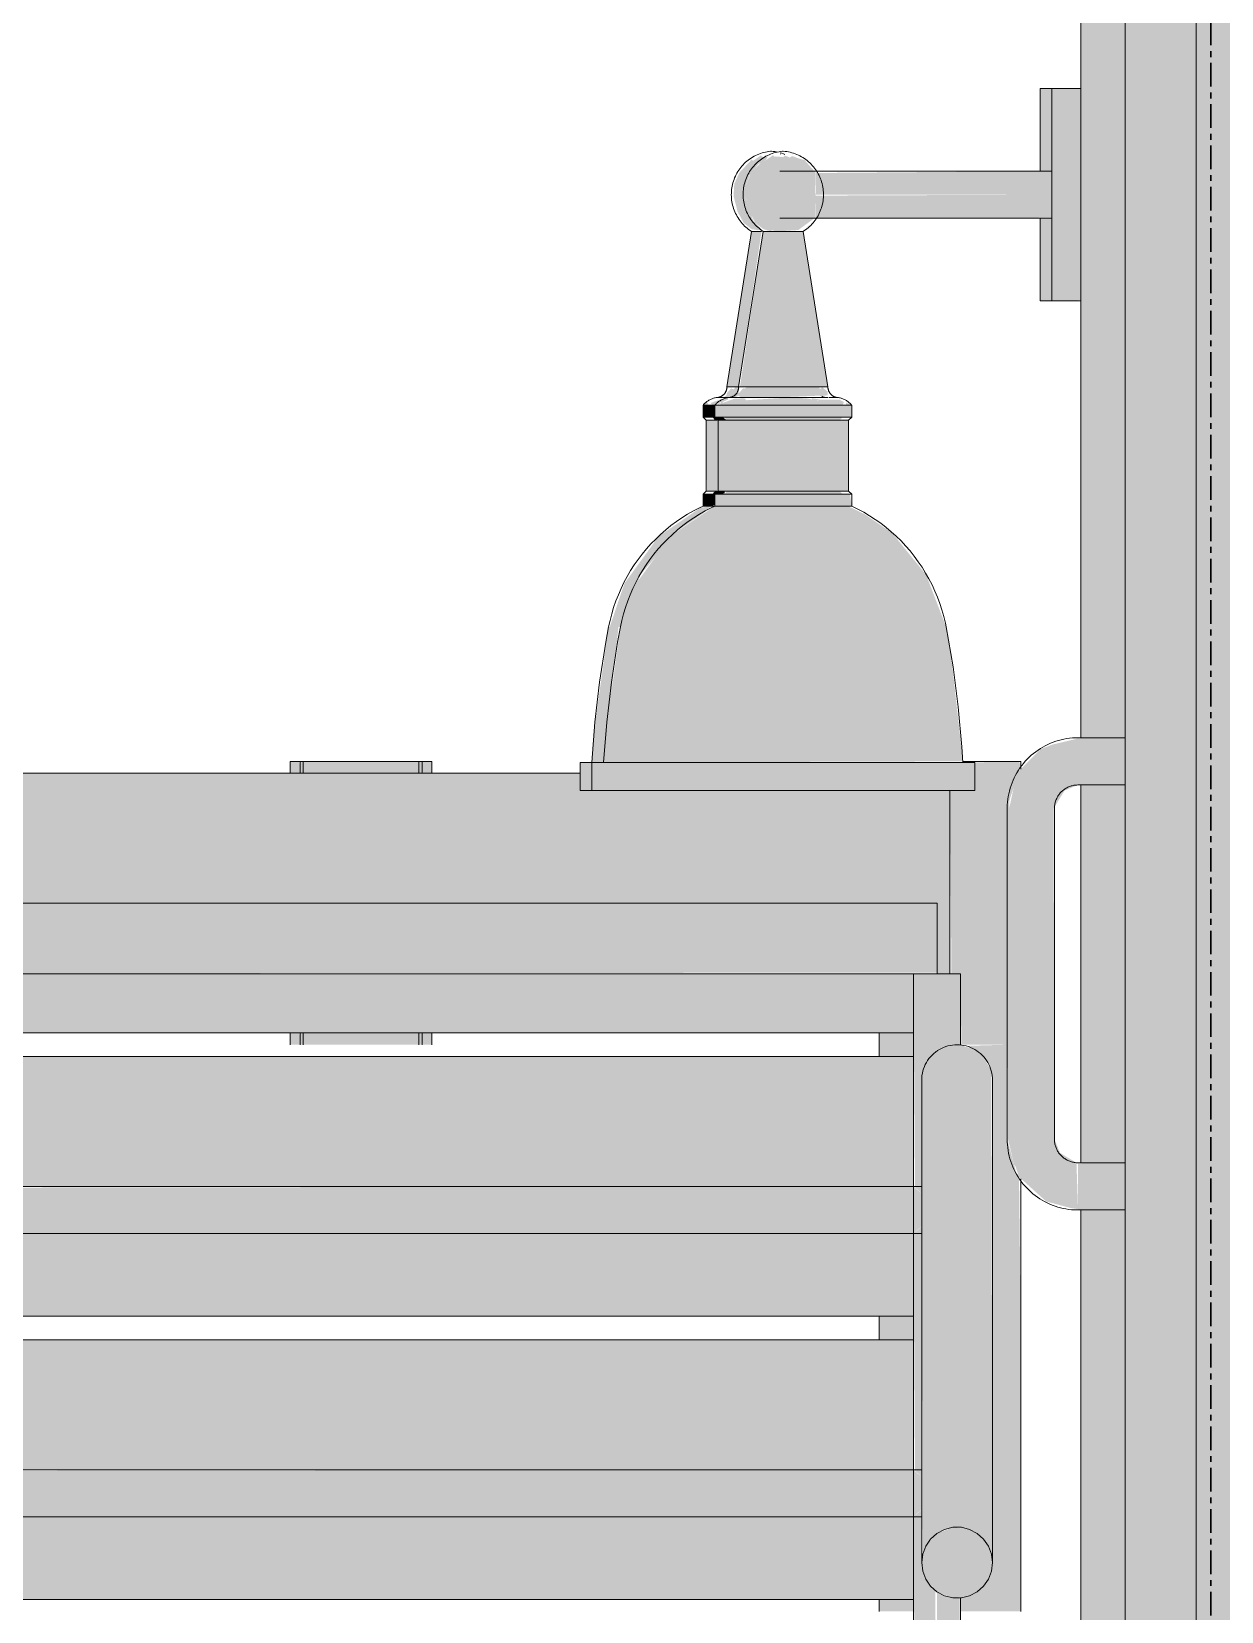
# Model space of a CAD drawing. Header units: inches. Extents: x 1718 to 6958, y -253 to 585.
# Drawn here: x 4891.02 to 4916.23, y 24 to 57.45 of the extents above; entities that cross this region are included whole.
import ezdxf

# ---------------------------------------------------------------- set-up
doc = ezdxf.new("R2010")
doc.units = ezdxf.units.IN
doc.header["$MEASUREMENT"] = 0
doc.linetypes.add('Grid Line 1_2__2_', pattern=[0.875, 0.5, -0.125, 0.125, -0.125])
for name, color, linetype, lineweight in [('0-4', 10, 'Continuous', 5), ('A-DOOR-7', 31, 'Continuous', 9), ('A-FLOR-HRAL', 11, 'Continuous', 9), ('A-GLAZ-CURT', 52, 'Continuous', 9), ('A-GLAZ-CWMG', 51, 'Continuous', 9), ('A-WALL-6', 113, 'Continuous', 5), ('A-WALL-7', 113, 'Continuous', 9), ('E-LITE-EQPM', 33, 'Continuous', 9), ('S-GRID-1', 1, 'Grid Line 1_2__2_', 30)]:
    doc.layers.add(name, color=color, linetype=linetype, lineweight=lineweight)

# ---------------------------------------------------------------- blocks, each defined once
blk = doc.blocks.new('CTR - 1st Phase - Structure_rvt-2-BUILDING ELEVATION - COURTYARD - LOOKING EAST')
at = {"layer": 'S-GRID-1'}
blk.add_line((-3829.324, -159.836), (-3829.324, 470.5), dxfattribs=at)
blk = doc.blocks.new('STOREFRONT DOOR A - ALUM_ STILE W_ GLASS INSET-2790937-BUILDING ELEVATION - COURTYARD - LOOKING EAST')
at = {"layer": 'A-DOOR-7'}
for points in [[(-3831.137, 41.5), (-3831.137, 42.5), (-3832.137, 42.483), (-3832.137, 41.5), (-3832.074, 41.5)], [(-3832.654, 41), (-3832.42, 41.383), (-3832.137, 41.5), (-3832.137, 41.525), (-3832.137, 42.483), (-3832.671, 42.357), (-3832.783, 42.314), (-3832.929, 42.257), (-3833.436, 41.75), (-3833.594, 41), (-3832.662, 41)], [(-3833.266, 34), (-3832.637, 34), (-3832.654, 41), (-3833.637, 41), (-3833.62, 34), (-3833.349, 34)], [(-3832.137, 32.517), (-3832.17, 33.5), (-3832.516, 33.708), (-3832.637, 34), (-3832.662, 34), (-3833.62, 34), (-3833.491, 33.462), (-3833.461, 33.425), (-3833.387, 33.201), (-3832.811, 32.681), (-3832.296, 32.543)], [(-3832.137, 32.5), (-3831.137, 32.517), (-3831.137, 33.5), (-3832.137, 33.483), (-3832.137, 32.517)]]:
    blk.add_hatch(color=256, dxfattribs=at).paths.add_polyline_path(points, flags=0)
for p, q in [((-3831.137, 42.5), (-3832.137, 42.5)), ((-3832.137, 41.5), (-3831.137, 41.5)), ((-3833.637, 41), (-3833.637, 34)), ((-3832.637, 34), (-3832.637, 41)), ((-3831.137, 33.5), (-3832.137, 33.5)), ((-3832.137, 32.5), (-3831.137, 32.5))]:
    blk.add_line(p, q, dxfattribs=at)
at = {"layer": 'A-DOOR-7', "flags": 128}
for points in [[(-3832.137, 42.5), (-3832.197, 42.499), (-3832.257, 42.495), (-3832.317, 42.489), (-3832.376, 42.481), (-3832.435, 42.47), (-3832.494, 42.457), (-3832.552, 42.442), (-3832.609, 42.424), (-3832.665, 42.404), (-3832.721, 42.382), (-3832.776, 42.357), (-3832.83, 42.33), (-3832.882, 42.302), (-3832.934, 42.271), (-3832.984, 42.238), (-3833.033, 42.203), (-3833.08, 42.166), (-3833.126, 42.128), (-3833.17, 42.087), (-3833.213, 42.045), (-3833.254, 42.001), (-3833.293, 41.956), (-3833.33, 41.909), (-3833.366, 41.86), (-3833.399, 41.81), (-3833.431, 41.759), (-3833.46, 41.707), (-3833.487, 41.654), (-3833.512, 41.599), (-3833.535, 41.544), (-3833.556, 41.487), (-3833.574, 41.43), (-3833.59, 41.372), (-3833.604, 41.314), (-3833.615, 41.255), (-3833.624, 41.196), (-3833.631, 41.136), (-3833.635, 41.076), (-3833.637, 41.016), (-3833.637, 41)], [(-3832.637, 41), (-3832.637, 41.02), (-3832.635, 41.04), (-3832.633, 41.06), (-3832.631, 41.08), (-3832.627, 41.099), (-3832.623, 41.119), (-3832.618, 41.138), (-3832.612, 41.157), (-3832.605, 41.176), (-3832.598, 41.195), (-3832.589, 41.213), (-3832.581, 41.231), (-3832.571, 41.248), (-3832.561, 41.266), (-3832.55, 41.282), (-3832.538, 41.299), (-3832.526, 41.314), (-3832.513, 41.33), (-3832.499, 41.344), (-3832.485, 41.359), (-3832.471, 41.372), (-3832.456, 41.385), (-3832.44, 41.398), (-3832.424, 41.41), (-3832.407, 41.421), (-3832.39, 41.431), (-3832.373, 41.441), (-3832.355, 41.45), (-3832.337, 41.458), (-3832.318, 41.466), (-3832.299, 41.473), (-3832.28, 41.479), (-3832.261, 41.484), (-3832.242, 41.489), (-3832.222, 41.493), (-3832.202, 41.496), (-3832.182, 41.498), (-3832.162, 41.499), (-3832.142, 41.5), (-3832.137, 41.5)], [(-3833.637, 34), (-3833.636, 33.94), (-3833.632, 33.88), (-3833.626, 33.82), (-3833.618, 33.761), (-3833.607, 33.702), (-3833.594, 33.643), (-3833.579, 33.585), (-3833.561, 33.528), (-3833.541, 33.472), (-3833.519, 33.416), (-3833.494, 33.361), (-3833.468, 33.307), (-3833.439, 33.255), (-3833.408, 33.203), (-3833.375, 33.153), (-3833.34, 33.104), (-3833.303, 33.057), (-3833.265, 33.011), (-3833.224, 32.967), (-3833.182, 32.924), (-3833.138, 32.883), (-3833.093, 32.844), (-3833.046, 32.807), (-3832.997, 32.771), (-3832.947, 32.738), (-3832.896, 32.706), (-3832.844, 32.677), (-3832.791, 32.65), (-3832.736, 32.625), (-3832.681, 32.602), (-3832.624, 32.581), (-3832.567, 32.563), (-3832.509, 32.547), (-3832.451, 32.533), (-3832.392, 32.522), (-3832.333, 32.513), (-3832.273, 32.506), (-3832.213, 32.502), (-3832.153, 32.5), (-3832.137, 32.5)], [(-3832.137, 33.5), (-3832.157, 33.5), (-3832.177, 33.502), (-3832.197, 33.504), (-3832.217, 33.506), (-3832.236, 33.51), (-3832.256, 33.514), (-3832.275, 33.519), (-3832.294, 33.525), (-3832.313, 33.532), (-3832.332, 33.539), (-3832.35, 33.548), (-3832.368, 33.557), (-3832.385, 33.566), (-3832.403, 33.576), (-3832.419, 33.587), (-3832.436, 33.599), (-3832.451, 33.611), (-3832.467, 33.624), (-3832.481, 33.638), (-3832.496, 33.652), (-3832.509, 33.666), (-3832.522, 33.681), (-3832.535, 33.697), (-3832.547, 33.713), (-3832.558, 33.73), (-3832.568, 33.747), (-3832.578, 33.764), (-3832.587, 33.782), (-3832.595, 33.8), (-3832.603, 33.819), (-3832.61, 33.838), (-3832.616, 33.857), (-3832.621, 33.876), (-3832.626, 33.895), (-3832.63, 33.915), (-3832.633, 33.935), (-3832.635, 33.955), (-3832.636, 33.975), (-3832.637, 33.995), (-3832.637, 34)]]:
    blk.add_lwpolyline(points, dxfattribs=at)
blk = doc.blocks.new('Rectangular Mullion - 2_ x 4_ rectangular-2762259-BUILDING ELEVATION - COURTYARD - LOOKING EAST')
at = {"layer": 'A-GLAZ-CWMG'}
h = blk.add_hatch(color=256, dxfattribs=at)
h.paths.add_polyline_path([(-3831.137, 2), (-3829.637, 2), (-3829.637, 35.25), (-3831.137, 35.25), (-3831.137, 6.5)], flags=0)
h.paths.add_polyline_path([(-3828.637, 2), (-3827.137, 2), (-3827.137, 35.25), (-3828.637, 35.25), (-3828.637, 6.5)], flags=0)
for p, q in [((-3831.137, 35.25), (-3831.137, 2)), ((-3827.137, 35.25), (-3827.137, 2))]:
    blk.add_line(p, q, dxfattribs=at)
blk = doc.blocks.new('System Panel - Glazed-2762268-BUILDING ELEVATION - COURTYARD - LOOKING EAST')
at = {"layer": 'A-GLAZ-CURT'}
blk.add_hatch(color=256, dxfattribs=at).paths.add_polyline_path([(-3829.637, 2), (-3828.637, 2), (-3828.637, 91), (-3829.637, 91), (-3829.637, 6.5)], flags=0)
blk.add_line((-3829.637, 91), (-3829.637, 2), dxfattribs=at)
blk = doc.blocks.new('VISA-OW2400-02-SASS - OW2400-L30K-MVOLT-V108-BUILDING ELEVATION - COURTYARD - LOOKING EAST')
at = {"layer": 'E-LITE-EQPM'}
for points in [[(-3832.69, 54.5), (-3832.69, 56.25), (-3832.94, 56.244), (-3832.94, 54.5), (-3832.827, 54.5)], [(-3839.576, 49.927), (-3839.326, 49.927), (-3838.842, 53.223), (-3839.054, 53.223), (-3839.549, 50.098)], [(-3832.94, 51.75), (-3832.69, 51.75), (-3832.69, 53.5), (-3832.94, 53.5), (-3832.94, 51.827)], [(-3839.83, 49.291), (-3839.83, 49.541), (-3840.08, 49.541), (-3840.08, 49.291), (-3839.885, 49.291)], [(-3839.827, 47.724), (-3839.762, 47.724), (-3839.762, 49.224), (-3840.012, 49.224), (-3839.998, 47.724), (-3839.83, 47.724)], [(-3839.577, 49.224), (-3839.669, 49.291), (-3839.885, 49.291), (-3839.827, 49.224), (-3839.62, 49.224)], [(-3839.885, 47.406), (-3839.83, 47.438), (-3839.83, 47.656), (-3840.08, 47.656), (-3840.08, 47.406), (-3839.911, 47.406)], [(-3839.83, 47.656), (-3839.62, 47.674), (-3839.62, 47.724), (-3839.843, 47.706), (-3839.885, 47.656)], [(-3841.872, 44.845), (-3841.83, 44.845), (-3841.403, 45.954), (-3840.623, 46.883), (-3840.08, 47.249), (-3839.911, 47.406), (-3840.138, 47.369), (-3841.023, 46.761), (-3841.746, 45.766), (-3842.057, 44.845), (-3841.9, 44.845)], [(-3842.437, 41.978), (-3842.187, 41.978), (-3841.965, 43.997), (-3841.872, 44.845), (-3842.08, 44.845), (-3842.354, 42.904), (-3842.399, 42.396)], [(-3842.437, 41.384), (-3842.442, 41.978), (-3842.687, 41.978), (-3842.687, 41.384), (-3842.442, 41.384)]]:
    blk.add_hatch(color=256, dxfattribs=at).paths.add_polyline_path(points, flags=0)
h = blk.add_hatch(color=256, dxfattribs=at)
h.paths.add_polyline_path([(-3838.432, 54.839), (-3838.44, 54.879), (-3838.44, 54.843)], flags=0)
h.paths.add_polyline_path([(-3838.543, 54.885), (-3838.608, 54.916), (-3838.55, 54.888)], flags=0)
h = blk.add_hatch(color=256, dxfattribs=at)
h.paths.add_polyline_path([(-3838.708, 53.223), (-3838.716, 53.263), (-3838.716, 53.23)], flags=0)
h.paths.add_polyline_path([(-3838.804, 53.223), (-3839.021, 53.459), (-3839.178, 53.929), (-3839.179, 54.178), (-3839.092, 54.41), (-3838.909, 54.648), (-3838.751, 54.729), (-3838.704, 54.815), (-3838.8, 54.786), (-3838.855, 54.83), (-3839.022, 54.714), (-3839.048, 54.745), (-3839.311, 54.465), (-3839.419, 54.227), (-3839.434, 53.976), (-3839.351, 53.646), (-3839.222, 53.404), (-3839.054, 53.271), (-3838.917, 53.247), (-3838.876, 53.251), (-3838.812, 53.223)], flags=0)
h.paths.add_polyline_path([(-3838.63, 53.223), (-3838.639, 53.262), (-3838.645, 53.223)], flags=0)
h.paths.add_polyline_path([(-3838.55, 54.786), (-3838.537, 54.824), (-3838.555, 54.79)], flags=0)
h.paths.add_polyline_path([(-3838.362, 54.808), (-3838.38, 54.842), (-3838.372, 54.816)], flags=0)
h = blk.add_hatch(color=256, dxfattribs=at)
h.paths.add_polyline_path([(-3839.647, 49.702), (-3839.405, 49.702), (-3839.335, 49.744), (-3839.324, 49.798), (-3839.332, 49.851), (-3839.335, 49.927), (-3839.395, 49.927), (-3839.434, 49.874), (-3839.485, 49.898), (-3839.574, 49.798), (-3839.585, 49.744), (-3839.637, 49.709)], flags=0)
h.paths.add_polyline_path([(-3838.742, 49.702), (-3838.801, 49.733), (-3838.743, 49.702)], flags=0)
h.paths.add_polyline_path([(-3839.585, 49.811), (-3839.549, 49.927), (-3839.577, 49.913)], flags=0)
h.paths.add_polyline_path([(-3839.165, 49.814), (-3839.165, 49.927), (-3839.19, 49.893), (-3839.184, 49.874)], flags=0)
h = blk.add_hatch(color=256, dxfattribs=at)
h.paths.add_polyline_path([(-3840.08, 49.541), (-3839.963, 49.541), (-3839.993, 49.615), (-3840.013, 49.598)], flags=0)
h.paths.add_polyline_path([(-3839.705, 49.541), (-3839.643, 49.553), (-3839.664, 49.61), (-3839.549, 49.66), (-3839.549, 49.699), (-3839.669, 49.678), (-3839.919, 49.589), (-3839.885, 49.541), (-3839.827, 49.544), (-3839.707, 49.618), (-3839.713, 49.541)], flags=0)
h.paths.add_polyline_path([(-3837.511, 49.646), (-3837.782, 49.69), (-3837.761, 49.656), (-3837.592, 49.646), (-3837.539, 49.646)], flags=0)
h.paths.add_polyline_path([(-3839.25, 49.646), (-3838.86, 49.687), (-3839.25, 49.646)], flags=0)
for p, q in [((-3832.69, 56.25), (-3832.94, 56.25)), ((-3832.94, 54.501), (-3832.94, 56.25)), ((-3839.054, 53.223), (-3839.576, 49.927)), ((-3838.842, 53.223), (-3839.054, 53.223)), ((-3832.94, 51.75), (-3832.94, 53.498)), ((-3832.94, 51.75), (-3832.69, 51.75)), ((-3839.341, 49.927), (-3839.576, 49.927)), ((-3840.08, 49.541), (-3840.08, 49.291)), ((-3839.844, 49.541), (-3840.08, 49.541)), ((-3839.801, 49.702), (-3839.577, 49.702)), ((-3839.361, 49.702), (-3839.801, 49.702)), ((-3837.526, 49.702), (-3837.46, 49.702)), ((-3837.46, 49.702), (-3837.526, 49.702)), ((-3840.08, 49.291), (-3840.012, 49.224)), ((-3839.844, 49.291), (-3840.08, 49.291)), ((-3840.012, 49.224), (-3840.012, 47.724)), ((-3839.778, 49.224), (-3840.012, 49.224)), ((-3840.012, 47.724), (-3840.08, 47.656)), ((-3840.08, 47.656), (-3840.08, 47.406)), ((-3839.844, 47.656), (-3840.08, 47.656)), ((-3839.778, 47.724), (-3840.012, 47.724)), ((-3839.844, 47.406), (-3840.08, 47.406)), ((-3842.687, 41.978), (-3842.687, 41.384)), ((-3842.687, 41.978), (-3842.442, 41.978)), ((-3842.442, 41.384), (-3842.687, 41.384))]:
    blk.add_line(p, q, dxfattribs=at)
at = {"layer": 'E-LITE-EQPM', "flags": 128}
for points in [[(-3839.054, 53.223), (-3839.085, 53.243), (-3839.114, 53.265), (-3839.143, 53.287), (-3839.172, 53.311), (-3839.199, 53.336), (-3839.225, 53.362), (-3839.25, 53.389), (-3839.274, 53.418), (-3839.296, 53.447), (-3839.318, 53.476), (-3839.338, 53.507), (-3839.357, 53.539), (-3839.375, 53.571), (-3839.392, 53.604), (-3839.407, 53.638), (-3839.421, 53.672), (-3839.433, 53.706), (-3839.445, 53.742), (-3839.454, 53.777), (-3839.462, 53.813), (-3839.469, 53.849), (-3839.475, 53.886), (-3839.479, 53.923), (-3839.481, 53.959), (-3839.482, 53.996), (-3839.481, 54.033), (-3839.479, 54.07), (-3839.476, 54.107), (-3839.471, 54.143), (-3839.464, 54.18), (-3839.457, 54.216), (-3839.447, 54.251), (-3839.437, 54.287), (-3839.424, 54.321), (-3839.411, 54.356), (-3839.396, 54.39), (-3839.38, 54.423), (-3839.362, 54.455), (-3839.344, 54.487), (-3839.324, 54.518), (-3839.302, 54.548), (-3839.28, 54.577), (-3839.256, 54.606), (-3839.232, 54.633), (-3839.206, 54.659), (-3839.179, 54.685), (-3839.151, 54.709), (-3839.122, 54.732), (-3839.093, 54.754), (-3839.062, 54.774), (-3839.031, 54.794), (-3838.999, 54.812), (-3838.966, 54.829), (-3838.933, 54.845), (-3838.899, 54.859), (-3838.864, 54.872), (-3838.829, 54.883), (-3838.793, 54.893), (-3838.758, 54.902), (-3838.721, 54.909), (-3838.685, 54.915), (-3838.648, 54.919), (-3838.63, 54.921)], [(-3838.63, 54.921), (-3838.594, 54.917), (-3838.557, 54.912), (-3838.521, 54.906)], [(-3838.449, 54.888), (-3838.414, 54.877), (-3838.379, 54.865), (-3838.345, 54.852)], [(-3839.801, 49.702), (-3839.792, 49.702), (-3839.783, 49.703), (-3839.774, 49.704), (-3839.765, 49.705), (-3839.756, 49.707), (-3839.747, 49.709), (-3839.739, 49.711), (-3839.73, 49.714), (-3839.722, 49.717), (-3839.713, 49.72), (-3839.705, 49.724), (-3839.697, 49.728), (-3839.689, 49.732), (-3839.681, 49.737), (-3839.674, 49.742), (-3839.666, 49.747), (-3839.659, 49.752), (-3839.652, 49.758), (-3839.646, 49.764), (-3839.639, 49.77), (-3839.633, 49.777), (-3839.627, 49.784), (-3839.622, 49.791), (-3839.616, 49.798), (-3839.611, 49.806), (-3839.607, 49.813), (-3839.602, 49.821), (-3839.598, 49.829), (-3839.594, 49.837), (-3839.591, 49.846), (-3839.588, 49.854), (-3839.585, 49.863), (-3839.583, 49.872), (-3839.581, 49.88), (-3839.579, 49.889), (-3839.578, 49.898), (-3839.577, 49.907), (-3839.576, 49.916), (-3839.576, 49.925), (-3839.576, 49.927)], [(-3840.08, 49.541), (-3840.068, 49.555), (-3840.055, 49.569), (-3840.043, 49.581), (-3840.029, 49.594), (-3840.015, 49.605), (-3840.001, 49.617), (-3839.986, 49.627), (-3839.971, 49.637), (-3839.956, 49.647), (-3839.94, 49.656), (-3839.924, 49.664), (-3839.907, 49.671), (-3839.89, 49.678), (-3839.873, 49.684), (-3839.856, 49.69), (-3839.838, 49.694), (-3839.821, 49.698), (-3839.803, 49.702), (-3839.801, 49.702)], [(-3837.566, 49.729), (-3837.558, 49.725), (-3837.55, 49.721), (-3837.541, 49.717), (-3837.533, 49.714), (-3837.524, 49.712), (-3837.516, 49.709), (-3837.507, 49.707), (-3837.498, 49.705), (-3837.489, 49.704)], [(-3842.08, 44.845), (-3842.05, 44.985), (-3842.015, 45.124), (-3841.974, 45.261), (-3841.927, 45.396), (-3841.875, 45.529), (-3841.818, 45.66), (-3841.756, 45.789), (-3841.688, 45.915), (-3841.616, 46.038), (-3841.538, 46.158), (-3841.456, 46.276), (-3841.37, 46.389), (-3841.278, 46.499), (-3841.183, 46.606), (-3841.083, 46.708), (-3840.979, 46.807), (-3840.872, 46.901), (-3840.761, 46.991), (-3840.646, 47.076), (-3840.528, 47.157), (-3840.407, 47.233), (-3840.282, 47.304), (-3840.156, 47.37), (-3840.08, 47.406)], [(-3842.437, 41.978), (-3842.372, 42.83), (-3842.273, 43.679), (-3842.14, 44.523), (-3842.08, 44.845)]]:
    blk.add_lwpolyline(points, dxfattribs=at)
blk = doc.blocks.new('VISA-OW2400-02-SASS - OW2400-L30K-MVOLT-V109-BUILDING ELEVATION - COURTYARD - LOOKING EAST')
at = {"layer": 'E-LITE-EQPM'}
for points in [[(-3832.074, 54), (-3832.074, 56.25), (-3832.69, 56.25), (-3832.69, 54)], [(-3838.476, 53.223), (-3838.063, 53.251), (-3837.698, 53.518), (-3837.692, 53.577), (-3837.704, 54.475), (-3837.928, 54.73), (-3838.065, 54.771), (-3838.192, 54.817), (-3838.241, 54.786), (-3838.35, 54.828), (-3838.38, 54.793), (-3838.487, 54.805), (-3838.565, 54.802), (-3838.596, 54.836), (-3838.772, 54.714), (-3838.772, 54.768), (-3839.061, 54.465), (-3839.179, 54.178), (-3839.184, 53.976), (-3839.101, 53.646), (-3838.97, 53.401), (-3838.804, 53.271), (-3838.65, 53.223), (-3838.621, 53.247), (-3838.525, 53.223), (-3838.486, 53.223)], [(-3837.677, 54), (-3832.69, 54), (-3832.69, 54.5), (-3837.693, 54.458), (-3837.695, 54.354), (-3837.686, 54)], [(-3837.435, 53.5), (-3832.69, 53.517), (-3832.69, 54), (-3837.695, 53.979), (-3837.685, 53.538), (-3837.685, 53.5), (-3837.525, 53.5)], [(-3832.69, 51.75), (-3832.074, 51.767), (-3832.074, 54), (-3832.69, 54), (-3832.69, 51.827)], [(-3837.435, 49.927), (-3837.957, 53.223), (-3838.804, 53.223), (-3839.299, 49.927), (-3837.462, 49.927)], [(-3839.827, 49.291), (-3836.931, 49.291), (-3836.931, 49.541), (-3839.83, 49.541), (-3839.83, 49.291)], [(-3839.669, 47.724), (-3836.999, 47.724), (-3836.999, 49.224), (-3839.762, 49.224), (-3839.748, 47.724)], [(-3837.437, 49.224), (-3837.184, 49.224), (-3837.125, 49.291), (-3839.62, 49.274), (-3839.574, 49.224), (-3837.641, 49.224)], [(-3836.931, 47.406), (-3836.968, 47.656), (-3839.83, 47.656), (-3839.83, 47.406), (-3836.968, 47.406)], [(-3837.125, 47.656), (-3837.184, 47.724), (-3839.577, 47.724), (-3839.62, 47.656), (-3837.181, 47.656)], [(-3841.795, 44.845), (-3834.93, 44.845), (-3835.355, 45.951), (-3836.074, 46.835), (-3836.655, 47.232), (-3837.013, 47.406), (-3839.83, 47.406), (-3840.758, 46.78), (-3841.496, 45.766), (-3841.83, 44.845)], [(-3841.488, 41.978), (-3834.576, 42), (-3834.803, 44.045), (-3834.93, 44.845), (-3841.83, 44.845), (-3842.108, 42.853), (-3842.187, 41.978), (-3841.497, 41.978)], [(-3841.609, 41.384), (-3834.324, 41.384), (-3834.324, 41.978), (-3842.437, 41.974), (-3842.437, 41.384), (-3841.738, 41.384)]]:
    blk.add_hatch(color=256, dxfattribs=at).paths.add_polyline_path(points, flags=0)
h = blk.add_hatch(color=256, dxfattribs=at)
h.paths.add_polyline_path([(-3837.957, 53.223), (-3837.792, 53.407), (-3837.866, 53.333), (-3837.926, 53.259)], flags=0)
h.paths.add_polyline_path([(-3838.182, 54.839), (-3838.19, 54.879), (-3838.19, 54.843)], flags=0)
h = blk.add_hatch(color=256, dxfattribs=at)
h.paths.add_polyline_path([(-3838.019, 49.702), (-3838.018, 49.737), (-3838.018, 49.702)], flags=0)
h.paths.add_polyline_path([(-3838.63, 49.702), (-3837.656, 49.742), (-3837.559, 49.738), (-3837.437, 49.751), (-3837.437, 49.802), (-3837.437, 49.827), (-3837.559, 49.927), (-3837.606, 49.874), (-3837.616, 49.927), (-3839.145, 49.927), (-3839.19, 49.893), (-3839.235, 49.898), (-3839.321, 49.795), (-3839.335, 49.744), (-3839.299, 49.72), (-3839.159, 49.702), (-3838.71, 49.702)], flags=0)
h.paths.add_polyline_path([(-3838.742, 49.702), (-3838.71, 49.732), (-3838.737, 49.703)], flags=0)
h.paths.add_polyline_path([(-3839.335, 49.811), (-3839.305, 49.927), (-3839.326, 49.927), (-3839.335, 49.814)], flags=0)
h = blk.add_hatch(color=256, dxfattribs=at)
h.paths.add_polyline_path([(-3839.763, 49.541), (-3839.71, 49.585), (-3839.746, 49.613), (-3839.763, 49.541)], flags=0)
h.paths.add_polyline_path([(-3837.375, 49.541), (-3837.125, 49.541), (-3837.096, 49.61), (-3837.184, 49.656), (-3837.554, 49.659), (-3837.656, 49.646), (-3837.906, 49.688), (-3838.285, 49.702), (-3838.993, 49.658), (-3839.165, 49.646), (-3839.202, 49.687), (-3839.415, 49.679), (-3839.669, 49.589), (-3839.62, 49.541), (-3837.391, 49.541)], flags=0)
h.paths.add_polyline_path([(-3837.028, 49.541), (-3836.931, 49.541), (-3837.052, 49.595), (-3837.047, 49.541)], flags=0)
for p, q in [((-3832.074, 56.25), (-3832.69, 56.25)), ((-3832.69, 54), (-3832.69, 56.25)), ((-3832.69, 54.5), (-3838.454, 54.5)), ((-3832.69, 51.75), (-3832.69, 54)), ((-3838.804, 53.223), (-3839.326, 49.927)), ((-3837.957, 53.223), (-3838.804, 53.223)), ((-3838.454, 53.5), (-3832.69, 53.5)), ((-3837.435, 49.927), (-3837.957, 53.223)), ((-3832.69, 51.75), (-3832.074, 51.75)), ((-3837.435, 49.927), (-3839.326, 49.927)), ((-3839.83, 49.541), (-3839.83, 49.291)), ((-3836.931, 49.541), (-3839.83, 49.541)), ((-3839.551, 49.702), (-3839.327, 49.702)), ((-3837.433, 49.702), (-3839.551, 49.702)), ((-3837.553, 49.702), (-3837.433, 49.702)), ((-3837.408, 49.702), (-3837.21, 49.702)), ((-3837.21, 49.702), (-3837.408, 49.702)), ((-3836.931, 49.291), (-3836.931, 49.541)), ((-3839.83, 49.291), (-3839.762, 49.224)), ((-3836.931, 49.291), (-3839.83, 49.291)), ((-3839.762, 49.224), (-3839.762, 47.724)), ((-3836.999, 49.224), (-3839.762, 49.224)), ((-3836.999, 49.224), (-3836.931, 49.291)), ((-3836.999, 47.724), (-3836.999, 49.224)), ((-3839.762, 47.724), (-3839.83, 47.656)), ((-3839.83, 47.656), (-3839.83, 47.406)), ((-3836.931, 47.656), (-3839.83, 47.656)), ((-3836.999, 47.724), (-3839.762, 47.724)), ((-3836.931, 47.656), (-3836.999, 47.724)), ((-3836.931, 47.406), (-3836.931, 47.656)), ((-3836.931, 47.406), (-3839.83, 47.406)), ((-3842.437, 41.978), (-3842.437, 41.384)), ((-3842.437, 41.978), (-3834.324, 41.978)), ((-3834.324, 41.384), (-3834.324, 41.978)), ((-3834.324, 41.384), (-3842.437, 41.384))]:
    blk.add_line(p, q, dxfattribs=at)
at = {"layer": 'E-LITE-EQPM', "flags": 128}
for points in [[(-3838.804, 53.223), (-3838.835, 53.243), (-3838.864, 53.265), (-3838.893, 53.287), (-3838.922, 53.311), (-3838.949, 53.336), (-3838.975, 53.362), (-3839, 53.389), (-3839.024, 53.418), (-3839.046, 53.447), (-3839.068, 53.476), (-3839.088, 53.507), (-3839.107, 53.539), (-3839.125, 53.571), (-3839.142, 53.604), (-3839.157, 53.638), (-3839.171, 53.672), (-3839.183, 53.706), (-3839.195, 53.742), (-3839.204, 53.777), (-3839.212, 53.813), (-3839.219, 53.849), (-3839.225, 53.886), (-3839.229, 53.923), (-3839.231, 53.959), (-3839.232, 53.996), (-3839.231, 54.033), (-3839.229, 54.07), (-3839.226, 54.107), (-3839.221, 54.143), (-3839.214, 54.18), (-3839.207, 54.216), (-3839.197, 54.251), (-3839.187, 54.287), (-3839.174, 54.321), (-3839.161, 54.356), (-3839.146, 54.39), (-3839.13, 54.423), (-3839.112, 54.455), (-3839.094, 54.487), (-3839.074, 54.518), (-3839.052, 54.548), (-3839.03, 54.577), (-3839.006, 54.606), (-3838.982, 54.633), (-3838.956, 54.659), (-3838.929, 54.685), (-3838.901, 54.709), (-3838.872, 54.732), (-3838.843, 54.754), (-3838.812, 54.774), (-3838.781, 54.794), (-3838.749, 54.812), (-3838.716, 54.829), (-3838.683, 54.845), (-3838.649, 54.859), (-3838.614, 54.872), (-3838.579, 54.883), (-3838.543, 54.893), (-3838.508, 54.902), (-3838.471, 54.909), (-3838.435, 54.915), (-3838.398, 54.919), (-3838.38, 54.921)], [(-3838.38, 54.921), (-3838.344, 54.917), (-3838.307, 54.912), (-3838.271, 54.906), (-3838.235, 54.898), (-3838.199, 54.888), (-3838.164, 54.877), (-3838.129, 54.865), (-3838.095, 54.852), (-3838.061, 54.837), (-3838.028, 54.821), (-3837.996, 54.803), (-3837.964, 54.784), (-3837.933, 54.764), (-3837.903, 54.743), (-3837.874, 54.72), (-3837.845, 54.696), (-3837.818, 54.672), (-3837.792, 54.646), (-3837.766, 54.619), (-3837.742, 54.591), (-3837.719, 54.562), (-3837.697, 54.533), (-3837.677, 54.502), (-3837.657, 54.471), (-3837.639, 54.439), (-3837.622, 54.406), (-3837.607, 54.372), (-3837.593, 54.338), (-3837.58, 54.304), (-3837.569, 54.269), (-3837.559, 54.233), (-3837.55, 54.197), (-3837.543, 54.161), (-3837.537, 54.124), (-3837.533, 54.088), (-3837.53, 54.051), (-3837.529, 54.014), (-3837.529, 53.977), (-3837.531, 53.94), (-3837.534, 53.904), (-3837.539, 53.867), (-3837.545, 53.831), (-3837.552, 53.795), (-3837.561, 53.759), (-3837.572, 53.724), (-3837.584, 53.689), (-3837.597, 53.654), (-3837.611, 53.62), (-3837.627, 53.587), (-3837.644, 53.554), (-3837.663, 53.522), (-3837.683, 53.491), (-3837.704, 53.461), (-3837.726, 53.432), (-3837.749, 53.403), (-3837.774, 53.375), (-3837.799, 53.349), (-3837.826, 53.323), (-3837.854, 53.299), (-3837.882, 53.276), (-3837.912, 53.253), (-3837.942, 53.232), (-3837.957, 53.223)], [(-3839.551, 49.702), (-3839.542, 49.702), (-3839.533, 49.703), (-3839.524, 49.704), (-3839.515, 49.705), (-3839.506, 49.707), (-3839.497, 49.709), (-3839.489, 49.711), (-3839.48, 49.714), (-3839.472, 49.717), (-3839.463, 49.72), (-3839.455, 49.724), (-3839.447, 49.728), (-3839.439, 49.732), (-3839.431, 49.737), (-3839.424, 49.742), (-3839.416, 49.747), (-3839.409, 49.752), (-3839.402, 49.758), (-3839.396, 49.764), (-3839.389, 49.77), (-3839.383, 49.777), (-3839.377, 49.784), (-3839.372, 49.791), (-3839.366, 49.798), (-3839.361, 49.806), (-3839.357, 49.813), (-3839.352, 49.821), (-3839.348, 49.829), (-3839.344, 49.837), (-3839.341, 49.846), (-3839.338, 49.854), (-3839.335, 49.863), (-3839.333, 49.872), (-3839.331, 49.88), (-3839.329, 49.889), (-3839.328, 49.898), (-3839.327, 49.907), (-3839.326, 49.916), (-3839.326, 49.925), (-3839.326, 49.927)], [(-3837.435, 49.927), (-3837.435, 49.918), (-3837.434, 49.909), (-3837.434, 49.9), (-3837.432, 49.892), (-3837.431, 49.883), (-3837.429, 49.874), (-3837.426, 49.865), (-3837.424, 49.857), (-3837.421, 49.848), (-3837.417, 49.84), (-3837.414, 49.831), (-3837.41, 49.823), (-3837.405, 49.816), (-3837.401, 49.808), (-3837.396, 49.8), (-3837.391, 49.793), (-3837.385, 49.786), (-3837.379, 49.779), (-3837.373, 49.772), (-3837.367, 49.766), (-3837.36, 49.76), (-3837.353, 49.754), (-3837.346, 49.748), (-3837.339, 49.743), (-3837.332, 49.738), (-3837.324, 49.733), (-3837.316, 49.729), (-3837.308, 49.725), (-3837.3, 49.721), (-3837.291, 49.717), (-3837.283, 49.714), (-3837.274, 49.712), (-3837.266, 49.709), (-3837.257, 49.707), (-3837.248, 49.705), (-3837.239, 49.704), (-3837.23, 49.703), (-3837.221, 49.702), (-3837.212, 49.702), (-3837.21, 49.702)], [(-3839.83, 49.541), (-3839.818, 49.555), (-3839.805, 49.569), (-3839.793, 49.581), (-3839.779, 49.594), (-3839.765, 49.605), (-3839.751, 49.617), (-3839.736, 49.627), (-3839.721, 49.637), (-3839.706, 49.647), (-3839.69, 49.656), (-3839.674, 49.664), (-3839.657, 49.671), (-3839.64, 49.678), (-3839.623, 49.684), (-3839.606, 49.69), (-3839.588, 49.694), (-3839.571, 49.698), (-3839.553, 49.702), (-3839.551, 49.702)], [(-3837.21, 49.702), (-3837.192, 49.699), (-3837.174, 49.695), (-3837.157, 49.69), (-3837.139, 49.685), (-3837.122, 49.679), (-3837.105, 49.672), (-3837.089, 49.665), (-3837.073, 49.656), (-3837.057, 49.648), (-3837.041, 49.638), (-3837.026, 49.628), (-3837.011, 49.618), (-3836.997, 49.607), (-3836.983, 49.595), (-3836.97, 49.583), (-3836.957, 49.57), (-3836.944, 49.557), (-3836.933, 49.543), (-3836.931, 49.541)], [(-3841.83, 44.845), (-3841.8, 44.985), (-3841.765, 45.124), (-3841.724, 45.261), (-3841.677, 45.396), (-3841.625, 45.529), (-3841.568, 45.66), (-3841.506, 45.789), (-3841.438, 45.915), (-3841.366, 46.038), (-3841.288, 46.158), (-3841.206, 46.276), (-3841.12, 46.389), (-3841.028, 46.499), (-3840.933, 46.606), (-3840.833, 46.708), (-3840.729, 46.807), (-3840.622, 46.901), (-3840.511, 46.991), (-3840.396, 47.076), (-3840.278, 47.157), (-3840.157, 47.233), (-3840.032, 47.304), (-3839.906, 47.37), (-3839.83, 47.406)], [(-3836.931, 47.406), (-3836.803, 47.343), (-3836.677, 47.275), (-3836.554, 47.202), (-3836.434, 47.124), (-3836.317, 47.042), (-3836.204, 46.955), (-3836.094, 46.863), (-3835.988, 46.767), (-3835.886, 46.667), (-3835.788, 46.563), (-3835.694, 46.455), (-3835.605, 46.343), (-3835.52, 46.228), (-3835.44, 46.109), (-3835.365, 45.988), (-3835.294, 45.863), (-3835.229, 45.736), (-3835.169, 45.607), (-3835.114, 45.475), (-3835.064, 45.34), (-3835.02, 45.205), (-3834.981, 45.067), (-3834.947, 44.928), (-3834.93, 44.845)], [(-3842.187, 41.978), (-3842.122, 42.83), (-3842.023, 43.679), (-3841.89, 44.523), (-3841.83, 44.845)], [(-3834.93, 44.845), (-3834.785, 44.003), (-3834.673, 43.156), (-3834.595, 42.305), (-3834.574, 41.978)]]:
    blk.add_lwpolyline(points, dxfattribs=at)
blk = doc.blocks.new('Railing - 1_-2757959-BUILDING ELEVATION - COURTYARD - LOOKING EAST')
at = {"layer": 'A-FLOR-HRAL'}
h = blk.add_hatch(color=256, dxfattribs=at)
h.paths.add_polyline_path([(-3835.619, 0), (-3835.124, 0), (-3835.124, 2.5), (-3835.187, 2.371), (-3835.453, 2.146), (-3835.624, 2), (-3835.624, 0)], flags=0)
h.paths.add_polyline_path([(-3835.124, 2.5), (-3835.124, 8.5), (-3835.187, 8.371), (-3835.453, 8.146), (-3835.624, 8), (-3835.589, 2.983), (-3835.453, 2.854), (-3835.338, 2.727), (-3835.187, 2.629)], flags=0)
h.paths.add_polyline_path([(-3835.124, 8.5), (-3835.124, 14.5), (-3835.187, 14.371), (-3835.453, 14.146), (-3835.624, 14), (-3835.589, 8.983), (-3835.453, 8.854), (-3835.301, 8.703), (-3835.187, 8.629)], flags=0)
h.paths.add_polyline_path([(-3835.124, 14.5), (-3835.124, 20.5), (-3835.23, 20.343), (-3835.453, 20.146), (-3835.624, 20), (-3835.589, 14.983), (-3835.453, 14.854), (-3835.265, 14.679), (-3835.187, 14.629)], flags=0)
h.paths.add_polyline_path([(-3835.124, 20.5), (-3835.162, 24.448), (-3835.363, 24.684), (-3835.449, 25.034), (-3835.453, 26.146), (-3835.624, 26), (-3835.584, 20.975), (-3835.453, 20.854), (-3835.374, 20.75), (-3835.187, 20.629)], flags=0)
h.paths.add_polyline_path([(-3835.449, 26.848), (-3835.453, 32.146), (-3835.624, 32), (-3835.589, 26.983), (-3835.453, 26.854)], flags=0)
h.paths.add_polyline_path([(-3835.449, 32.848), (-3835.423, 35.444), (-3835.252, 35.75), (-3835.124, 35.9), (-3835.124, 37.5), (-3835.624, 37.5), (-3835.589, 32.983), (-3835.453, 32.854)], flags=0)
h = blk.add_hatch(color=256, dxfattribs=at)
h.paths.add_polyline_path([(-3834.624, 0), (-3834.646, 24.287), (-3834.965, 24.33), (-3835.124, 24.414), (-3835.105, 0), (-3834.686, 0)], flags=0)
h.paths.add_polyline_path([(-3835.124, 35.861), (-3834.965, 35.945), (-3834.789, 35.988), (-3834.624, 36), (-3834.624, 37.5), (-3835.124, 37.5), (-3835.124, 35.9)], flags=0)
for p, q in [((-3835.624, 0), (-3835.624, 37.5)), ((-3835.624, 37.5), (-3835.124, 37.5)), ((-3835.124, 37.5), (-3834.624, 37.5)), ((-3834.624, 37.5), (-3834.624, 35.99)), ((-3834.624, 24.287), (-3834.624, 0))]:
    blk.add_line(p, q, dxfattribs=at)
blk = doc.blocks.new('Railing - Railing-2757826-BUILDING ELEVATION - COURTYARD - LOOKING EAST')
at = {"layer": 'A-FLOR-HRAL'}
h = blk.add_hatch(color=256, dxfattribs=at)
h.paths.add_polyline_path([(-3879.519, 38.25), (-3878.323, 38.25), (-3878.314, 39), (-3879.574, 38.974), (-3879.574, 38.25)], flags=0)
h.paths.add_polyline_path([(-3835.124, 38.25), (-3835.124, 39), (-3876.824, 38.974), (-3876.824, 38.25), (-3837.42, 38.25)], flags=0)
h = blk.add_hatch(color=256, dxfattribs=at)
h.paths.add_polyline_path([(-3879.318, 37.5), (-3878.323, 37.526), (-3878.324, 38.25), (-3879.574, 38.25), (-3879.574, 37.5), (-3879.324, 37.5)], flags=0)
h.paths.add_polyline_path([(-3868.124, 37.5), (-3835.124, 37.526), (-3835.124, 38.25), (-3876.826, 38.25), (-3876.828, 37.5), (-3868.191, 37.5)], flags=0)
h = blk.add_hatch(color=256, dxfattribs=at)
h.paths.add_polyline_path([(-3868.624, 32.5), (-3835.449, 32.501), (-3835.454, 32.854), (-3835.624, 33), (-3868.175, 32.958), (-3868.294, 32.854), (-3868.467, 32.689), (-3868.592, 32.565)], flags=0)
h.paths.add_polyline_path([(-3868.624, 32.5), (-3868.687, 32.629), (-3868.953, 32.854), (-3869.124, 33), (-3876.824, 32.964), (-3876.824, 32.5), (-3868.655, 32.5)], flags=0)
h.paths.add_polyline_path([(-3879.574, 32.5), (-3878.324, 32.5), (-3878.324, 33), (-3879.574, 32.966), (-3879.574, 32.586)], flags=0)
h = blk.add_hatch(color=256, dxfattribs=at)
h.paths.add_polyline_path([(-3868.624, 32.5), (-3876.824, 32.5), (-3876.824, 32), (-3869.073, 32.042), (-3868.953, 32.146), (-3868.78, 32.311), (-3868.655, 32.436)], flags=0)
h.paths.add_polyline_path([(-3835.624, 32), (-3835.556, 32.068), (-3835.449, 32.152), (-3835.449, 32.5), (-3868.624, 32.5), (-3868.56, 32.371), (-3868.294, 32.146), (-3868.124, 32), (-3837.42, 32)], flags=0)
h.paths.add_polyline_path([(-3878.324, 32), (-3878.324, 32.5), (-3879.574, 32.456), (-3879.574, 32), (-3879.318, 32)], flags=0)
h = blk.add_hatch(color=256, dxfattribs=at)
h.paths.add_polyline_path([(-3868.624, 26.5), (-3835.449, 26.501), (-3835.454, 26.854), (-3835.624, 27), (-3868.175, 26.958), (-3868.294, 26.854), (-3868.467, 26.689), (-3868.592, 26.565)], flags=0)
h.paths.add_polyline_path([(-3868.624, 26.5), (-3868.691, 26.632), (-3868.953, 26.854), (-3869.124, 27), (-3876.824, 26.964), (-3876.824, 26.5), (-3868.692, 26.5)], flags=0)
h.paths.add_polyline_path([(-3878.324, 26.5), (-3878.324, 27), (-3879.824, 26.966), (-3879.824, 26.5), (-3879.318, 26.5)], flags=0)
h = blk.add_hatch(color=256, dxfattribs=at)
h.paths.add_polyline_path([(-3868.624, 26.5), (-3876.824, 26.5), (-3876.824, 26), (-3869.073, 26.042), (-3868.953, 26.146), (-3868.78, 26.311), (-3868.655, 26.435)], flags=0)
h.paths.add_polyline_path([(-3835.624, 26), (-3835.556, 26.068), (-3835.449, 26.152), (-3835.449, 26.5), (-3868.624, 26.5), (-3868.56, 26.371), (-3868.294, 26.146), (-3868.124, 26), (-3837.42, 26)], flags=0)
h.paths.add_polyline_path([(-3879.318, 26), (-3878.324, 26.017), (-3878.324, 26.5), (-3879.824, 26.457), (-3879.824, 26)], flags=0)
for p, q in [((-3835.124, 39), (-3876.824, 39)), ((-3835.124, 39), (-3835.124, 38.25)), ((-3835.124, 38.25), (-3835.124, 37.5)), ((-3876.828, 37.5), (-3835.124, 37.5)), ((-3835.444, 33), (-3876.828, 33)), ((-3876.825, 32), (-3835.442, 32)), ((-3835.449, 27), (-3876.824, 27)), ((-3876.824, 26), (-3835.449, 26))]:
    blk.add_line(p, q, dxfattribs=at)
blk.add_blockref('Railing - 1_-2757959-BUILDING ELEVATION - COURTYARD - LOOKING EAST', (0, 0))
blk = doc.blocks.new('Railing - Railing-2760626-BUILDING ELEVATION - COURTYARD - LOOKING EAST')
at = {"layer": 'A-FLOR-HRAL'}
for points in [[(-3833.949, 25.034), (-3833.974, 35.444), (-3834.145, 35.75), (-3834.273, 35.86), (-3834.324, 35.9), (-3834.626, 35.99), (-3834.849, 35.98), (-3834.893, 35.974), (-3835.134, 35.853), (-3835.26, 35.74), (-3835.383, 35.542), (-3835.427, 35.416), (-3835.449, 35.25), (-3835.423, 25.224), (-3835.26, 25.533), (-3834.965, 25.737), (-3834.608, 25.781), (-3834.273, 25.653), (-3834.035, 25.384), (-3833.971, 25.214)], [(-3834.789, 24.287), (-3834.433, 24.33), (-3834.137, 24.535), (-3833.971, 24.854), (-3833.971, 25.214), (-3834.137, 25.533), (-3834.433, 25.737), (-3834.789, 25.781), (-3835.125, 25.653), (-3835.363, 25.384), (-3835.449, 25.034), (-3835.363, 24.684), (-3835.124, 24.414), (-3834.849, 24.301)]]:
    blk.add_hatch(color=256, dxfattribs=at).paths.add_polyline_path(points, flags=0)
for p, q in [((-3835.449, 35.25), (-3835.449, 25.034)), ((-3833.949, 25.034), (-3833.949, 35.25))]:
    blk.add_line(p, q, dxfattribs=at)
at = {"layer": 'A-FLOR-HRAL', "flags": 128}
for points in [[(-3833.949, 25.034), (-3833.971, 25.214), (-3834.035, 25.384), (-3834.137, 25.533), (-3834.273, 25.653), (-3834.433, 25.737), (-3834.608, 25.781), (-3834.789, 25.781), (-3834.965, 25.737), (-3835.125, 25.653), (-3835.26, 25.533), (-3835.363, 25.384), (-3835.427, 25.214), (-3835.449, 25.034)], [(-3835.449, 25.034), (-3835.427, 24.854), (-3835.363, 24.684), (-3835.26, 24.535), (-3835.125, 24.414), (-3834.965, 24.33), (-3834.789, 24.287), (-3834.608, 24.287), (-3834.433, 24.33), (-3834.273, 24.414), (-3834.137, 24.535), (-3834.035, 24.684), (-3833.971, 24.854), (-3833.949, 25.034)]]:
    blk.add_lwpolyline(points, dxfattribs=at)
at = {"layer": 'A-FLOR-HRAL'}
blk.add_open_spline([(-3833.949, 35.25), (-3833.949, 35.315), (-3833.966, 35.446), (-3834.042, 35.629), (-3834.162, 35.786), (-3834.372, 35.947), (-3834.699, 36.035), (-3835.091, 35.93), (-3835.379, 35.643), (-3835.449, 35.381), (-3835.449, 35.25)], degree=3, knots=[0, 0, 0, 0, 0.083333, 0.166667, 0.25, 0.333333, 0.5, 0.666667, 0.833333, 1, 1, 1, 1], dxfattribs=at)
blk = doc.blocks.new('Rectangular Mullion - 2_ x 4_ rectangular-2762260-BUILDING ELEVATION - COURTYARD - LOOKING EAST')
at = {"layer": 'A-GLAZ-CWMG'}
h = blk.add_hatch(color=256, dxfattribs=at)
h.paths.add_polyline_path([(-3829.637, 35.25), (-3829.637, 91), (-3831.137, 91), (-3831.137, 35.25)], flags=0)
h.paths.add_polyline_path([(-3828.637, 35.25), (-3827.137, 35.25), (-3827.137, 91), (-3828.637, 91), (-3828.637, 36.413)], flags=0)
blk.add_line((-3831.137, 91), (-3831.137, 35.25), dxfattribs=at)
blk = doc.blocks.new('Rectangular Mullion - RAILING POST-2666422-BUILDING ELEVATION - COURTYARD - LOOKING EAST')
at = {"layer": 'A-GLAZ-CWMG'}
h = blk.add_hatch(color=256, dxfattribs=at)
h.paths.add_polyline_path([(-3848.613, 36), (-3848.633, 36.25), (-3848.824, 36.25), (-3848.824, 36), (-3848.618, 36)], flags=0)
h.paths.add_polyline_path([(-3848.613, 41.75), (-3848.613, 41.75), (-3848.633, 42), (-3848.824, 42), (-3848.824, 41.75), (-3848.618, 41.75)], flags=0)
h = blk.add_hatch(color=256, dxfattribs=at)
h.paths.add_polyline_path([(-3848.613, 36), (-3848.549, 36), (-3848.549, 36.25), (-3848.613, 36.25)], flags=0)
h.paths.add_polyline_path([(-3848.613, 41.75), (-3848.549, 41.75), (-3848.549, 42), (-3848.613, 42)], flags=0)
h = blk.add_hatch(color=256, dxfattribs=at)
h.paths.add_polyline_path([(-3848.549, 36), (-3846.099, 36), (-3846.099, 36.25), (-3848.549, 36.25)], flags=0)
h.paths.add_polyline_path([(-3846.099, 41.75), (-3846.099, 42), (-3848.549, 42), (-3848.549, 41.75)], flags=0)
h = blk.add_hatch(color=256, dxfattribs=at)
h.paths.add_polyline_path([(-3846.099, 36), (-3846.034, 36), (-3846.034, 36.25), (-3846.099, 36.25)], flags=0)
h.paths.add_polyline_path([(-3846.099, 41.75), (-3846.034, 41.75), (-3846.034, 42), (-3846.099, 42)], flags=0)
h = blk.add_hatch(color=256, dxfattribs=at)
h.paths.add_polyline_path([(-3845.871, 36), (-3845.824, 36), (-3845.824, 36.25), (-3846.034, 36.25), (-3846.014, 36), (-3845.916, 36)], flags=0)
h.paths.add_polyline_path([(-3845.957, 41.75), (-3845.824, 41.75), (-3845.824, 42), (-3846.034, 42), (-3846.014, 41.75), (-3845.989, 41.75)], flags=0)
for p, q in [((-3848.824, 42), (-3848.613, 42)), ((-3848.824, 42), (-3848.824, 41.75)), ((-3848.613, 41.75), (-3848.613, 42)), ((-3848.613, 42), (-3848.549, 42)), ((-3848.613, 42), (-3848.613, 41.75)), ((-3848.549, 42), (-3846.099, 42)), ((-3848.549, 42), (-3848.549, 41.75)), ((-3846.099, 42), (-3846.034, 42)), ((-3846.099, 42), (-3846.099, 41.75)), ((-3846.034, 42), (-3846.034, 41.75)), ((-3846.034, 42), (-3845.824, 42)), ((-3846.034, 42), (-3846.034, 41.75)), ((-3845.824, 42), (-3845.824, 41.75)), ((-3848.824, 36.25), (-3848.824, 36)), ((-3848.613, 36), (-3848.613, 36.25)), ((-3848.613, 36.25), (-3848.613, 36)), ((-3848.549, 36.25), (-3848.549, 36)), ((-3846.099, 36.25), (-3846.099, 36)), ((-3846.034, 36.25), (-3846.034, 36)), ((-3846.034, 36.25), (-3846.034, 36)), ((-3845.824, 36.25), (-3845.824, 36))]:
    blk.add_line(p, q, dxfattribs=at)
blk = doc.blocks.new('Rectangular Mullion - RAILING POST-V121-BUILDING ELEVATION - COURTYARD - LOOKING EAST')
at = {"layer": 'A-GLAZ-CWMG'}
h = blk.add_hatch(color=256, dxfattribs=at)
h.paths.add_polyline_path([(-3834.624, 6), (-3833.349, 6), (-3833.349, 12), (-3834.624, 12), (-3834.624, 6.25)], flags=0)
h.paths.add_polyline_path([(-3836.349, 6), (-3835.624, 6), (-3835.624, 6.25), (-3836.349, 6.25)], flags=0)
h.paths.add_polyline_path([(-3836.349, 11.75), (-3835.624, 11.75), (-3835.624, 12), (-3836.349, 12)], flags=0)
for p, q in [((-3836.349, 11.75), (-3836.349, 12)), ((-3833.349, 12), (-3833.349, 6)), ((-3836.349, 6), (-3836.349, 6.25))]:
    blk.add_line(p, q, dxfattribs=at)
blk = doc.blocks.new('Rectangular Mullion - RAILING POST-V122-BUILDING ELEVATION - COURTYARD - LOOKING EAST')
at = {"layer": 'A-GLAZ-CWMG'}
h = blk.add_hatch(color=256, dxfattribs=at)
h.paths.add_polyline_path([(-3833.349, 30), (-3833.387, 33.201), (-3833.436, 33.25), (-3833.494, 33.466), (-3833.637, 34), (-3833.637, 36), (-3834.505, 35.974), (-3834.273, 35.86), (-3834.137, 35.74), (-3834.035, 35.59), (-3833.971, 35.416), (-3833.949, 35.25), (-3833.949, 30)], flags=0)
h.paths.add_polyline_path([(-3835.624, 30), (-3835.624, 30.25), (-3836.349, 30.25), (-3836.349, 30)], flags=0)
h.paths.add_polyline_path([(-3836.349, 35.75), (-3835.624, 35.75), (-3835.624, 36), (-3836.349, 36)], flags=0)
for p, q in [((-3836.349, 35.75), (-3836.349, 36)), ((-3833.349, 33.163), (-3833.349, 30)), ((-3836.349, 30), (-3836.349, 30.25))]:
    blk.add_line(p, q, dxfattribs=at)
blk = doc.blocks.new('Rectangular Mullion - RAILING POST-V123-BUILDING ELEVATION - COURTYARD - LOOKING EAST')
at = {"layer": 'A-GLAZ-CWMG'}
h = blk.add_hatch(color=256, dxfattribs=at)
h.paths.add_polyline_path([(-3833.637, 36), (-3833.594, 41.159), (-3833.387, 41.799), (-3833.349, 41.887), (-3833.387, 42), (-3834.324, 41.978), (-3834.324, 41.384), (-3834.849, 41.384), (-3834.818, 37.5), (-3834.624, 37.5), (-3834.608, 36), (-3834.505, 36)], flags=0)
h.paths.add_polyline_path([(-3835.624, 36), (-3835.624, 36.25), (-3836.349, 36.25), (-3836.349, 36)], flags=0)
for p, q in [((-3834.577, 42), (-3833.349, 42)), ((-3833.349, 42), (-3833.349, 41.837)), ((-3836.349, 36), (-3836.349, 36.25))]:
    blk.add_line(p, q, dxfattribs=at)
blk = doc.blocks.new('Horizontal_Siding - Horizontal_Siding-V125-BUILDING ELEVATION - COURTYARD - LOOKING EAST')
at = {"layer": 'A-GLAZ-CURT'}
h = blk.add_hatch(color=256, dxfattribs=at)
h.paths.add_polyline_path([(-3856.336, 6.25), (-3835.624, 6.25), (-3835.624, 8), (-3856.336, 8), (-3856.336, 6.5)], flags=0)
h.paths.add_polyline_path([(-3856.336, 9), (-3835.624, 9), (-3835.624, 11.75), (-3856.336, 11.75)], flags=0)
for p, q in [((-3856.336, 11.75), (-3856.336, 9)), ((-3835.624, 11.75), (-3856.336, 11.75)), ((-3856.336, 8.005), (-3856.336, 6.25)), ((-3856.336, 6.25), (-3835.624, 6.25))]:
    blk.add_line(p, q, dxfattribs=at)
blk = doc.blocks.new('Horizontal_Siding - Horizontal_Siding-V126-BUILDING ELEVATION - COURTYARD - LOOKING EAST')
at = {"layer": 'A-GLAZ-CURT'}
h = blk.add_hatch(color=256, dxfattribs=at)
h.paths.add_polyline_path([(-3856.336, 36.25), (-3835.624, 36.25), (-3835.624, 37.5), (-3856.336, 37.5), (-3856.336, 36.413)], flags=0)
h.paths.add_polyline_path([(-3834.874, 37.5), (-3834.849, 37.5), (-3834.849, 41.384), (-3842.687, 41.384), (-3842.687, 41.75), (-3856.336, 41.75), (-3856.336, 39), (-3835.124, 38.974), (-3835.124, 37.5)], flags=0)
for p, q in [((-3856.336, 41.75), (-3856.336, 39)), ((-3842.687, 41.75), (-3856.336, 41.75)), ((-3834.849, 37.5), (-3834.849, 41.384)), ((-3856.336, 37.508), (-3856.336, 36.25)), ((-3856.336, 36.25), (-3835.624, 36.25))]:
    blk.add_line(p, q, dxfattribs=at)

msp = doc.modelspace()

# ---------------------------------------------------------------- hatches: boundary and pattern name
at = {"layer": 'A-WALL-6'}
h = msp.add_hatch(color=256, dxfattribs=at)
h.paths.add_polyline_path([(4914.002, 0), (4914.189, 0.04), (4914.189, 32.5), (4913.252, 32.5), (4913.252, 0)], flags=0)
h.paths.add_polyline_path([(4914.189, 33.5), (4914.189, 41.5), (4913.252, 41.5), (4913.252, 33.5)], flags=0)
h.paths.add_polyline_path([(4914.189, 42.5), (4914.189, 93), (4913.252, 93), (4913.252, 42.5)], flags=0)

# ---------------------------------------------------------------- linework, layer by layer
at = {"layer": 'A-WALL-7'}
for p, q in [((4913.252, 42.5), (4913.252, 110)), ((4913.252, 33.5), (4913.252, 41.501)), ((4913.252, -7.692), (4913.252, 32.501))]:
    msp.add_line(p, q, dxfattribs=at)

# ---------------------------------------------------------------- block references
at = {"layer": '0-4'}
msp.add_blockref('CTR - 1st Phase - Structure_rvt-2-BUILDING ELEVATION - COURTYARD - LOOKING EAST', (8745.326, 0), dxfattribs=at)
at = {"layer": 'A-DOOR-7'}
msp.add_blockref('STOREFRONT DOOR A - ALUM_ STILE W_ GLASS INSET-2790937-BUILDING ELEVATION - COURTYARD - LOOKING EAST', (8745.326, 0), dxfattribs=at)
at = {"layer": 'A-FLOR-HRAL'}
for name in ['Railing - Railing-2757826-BUILDING ELEVATION - COURTYARD - LOOKING EAST', 'Railing - Railing-2760626-BUILDING ELEVATION - COURTYARD - LOOKING EAST']:
    msp.add_blockref(name, (8745.326, 0), dxfattribs=at)
at = {"layer": 'A-GLAZ-CURT'}
for name, p in [('System Panel - Glazed-2762268-BUILDING ELEVATION - COURTYARD - LOOKING EAST', (8745.326, 0)), ('Horizontal_Siding - Horizontal_Siding-V126-BUILDING ELEVATION - COURTYARD - LOOKING EAST', (8745.326, 0)), ('Horizontal_Siding - Horizontal_Siding-V125-BUILDING ELEVATION - COURTYARD - LOOKING EAST', (8745.326, 24)), ('Horizontal_Siding - Horizontal_Siding-V125-BUILDING ELEVATION - COURTYARD - LOOKING EAST', (8745.326, 18))]:
    msp.add_blockref(name, p, dxfattribs=at)
at = {"layer": 'A-GLAZ-CWMG'}
for name, p in [('Rectangular Mullion - 2_ x 4_ rectangular-2762260-BUILDING ELEVATION - COURTYARD - LOOKING EAST', (8745.326, 0)), ('Rectangular Mullion - RAILING POST-2666422-BUILDING ELEVATION - COURTYARD - LOOKING EAST', (8745.326, 0)), ('Rectangular Mullion - RAILING POST-V123-BUILDING ELEVATION - COURTYARD - LOOKING EAST', (8745.326, 0)), ('Rectangular Mullion - RAILING POST-V122-BUILDING ELEVATION - COURTYARD - LOOKING EAST', (8745.326, 0)), ('Rectangular Mullion - 2_ x 4_ rectangular-2762259-BUILDING ELEVATION - COURTYARD - LOOKING EAST', (8745.326, 0)), ('Rectangular Mullion - RAILING POST-V121-BUILDING ELEVATION - COURTYARD - LOOKING EAST', (8745.326, 18))]:
    msp.add_blockref(name, p, dxfattribs=at)
at = {"layer": 'E-LITE-EQPM'}
for name in ['VISA-OW2400-02-SASS - OW2400-L30K-MVOLT-V108-BUILDING ELEVATION - COURTYARD - LOOKING EAST', 'VISA-OW2400-02-SASS - OW2400-L30K-MVOLT-V109-BUILDING ELEVATION - COURTYARD - LOOKING EAST']:
    msp.add_blockref(name, (8745.326, 0), dxfattribs=at)

doc.saveas('drawing.dxf')
